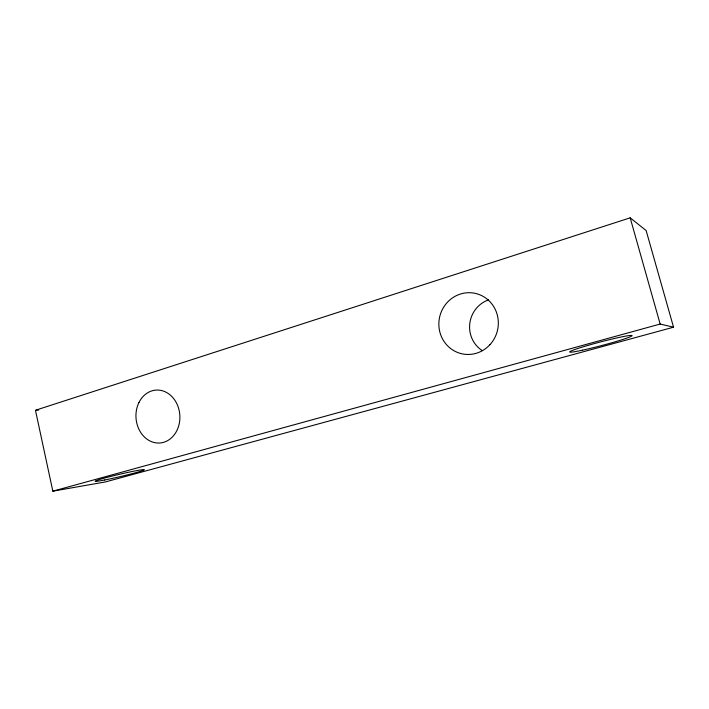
<?xml version="1.0" encoding="UTF-8"?>
<svg xmlns="http://www.w3.org/2000/svg" width="709" height="709" viewBox="0 0 709 709"><rect width="100%" height="100%" fill="white"/><g stroke="black" fill="none" stroke-linecap="round" stroke-linejoin="round"><path stroke-width="1.06" d="M630.177 217.831L35.45 410.263L52.838 491.169L105.349 481.952L673.55 327.203L646.129 230.54L630.177 217.831L660.159 324.048L673.55 327.203M52.838 491.169L660.159 324.048M36.54 410.192L38.711 410.05M482.306 350.627A28.342 27.509 -73.1 0 1 469.801 323.41A28.342 27.509 -73.1 0 1 488.661 299.801M582.594 350.157A32.215 1.888 -14.7 0 0 631.941 335.862A32.215 1.888 -14.7 0 0 588.337 345.283A32.215 1.888 -14.7 0 0 582.594 350.157M104.622 480.002A25.24 1.205 -13.2 0 0 144.122 469.961A25.24 1.205 -13.2 0 0 110.622 476.475A25.24 1.205 -13.2 0 0 104.622 480.002M489.946 344.68A30.939 29.681 -77.6 0 0 475.828 293.499A30.939 29.681 -77.6 0 0 439.979 332.548A30.939 29.681 -77.6 0 0 489.946 344.68M138.92 402.579A26.525 21.952 85.8 0 0 157.832 443.036A26.525 21.952 85.8 0 0 176.993 404.033A26.525 21.952 85.8 0 0 138.92 402.579"/></g></svg>
